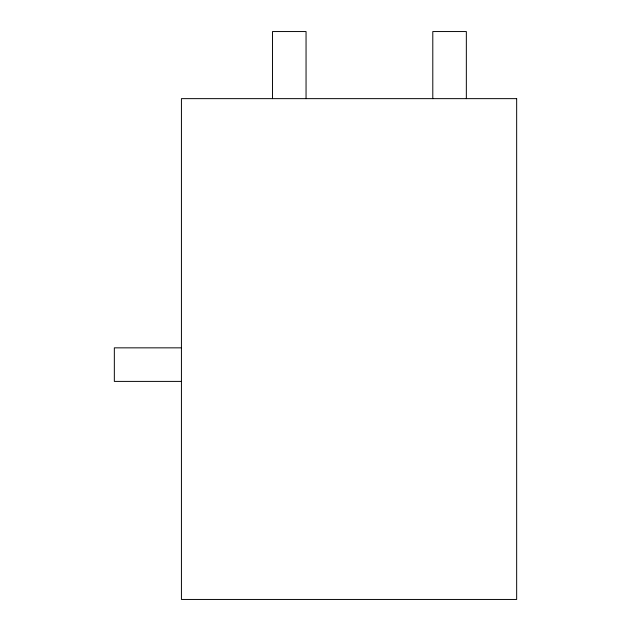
<?xml version="1.0" encoding="UTF-8"?>
<svg xmlns="http://www.w3.org/2000/svg" width="631" height="631" viewBox="0 0 631 631"><rect width="100%" height="100%" fill="white"/><g stroke="black" fill="none" stroke-linecap="round" stroke-linejoin="round"><path stroke-width="0.95" d="M181.428 347.847L114.337 347.847L114.337 381.4L181.428 381.4M466.341 98.641L466.341 31.55L432.795 31.55L432.795 98.641M306.051 98.641L306.051 31.55L272.505 31.55L272.505 98.641M516.663 98.641L181.428 98.641L181.428 599.45L516.663 599.45L516.663 98.641"/></g></svg>
